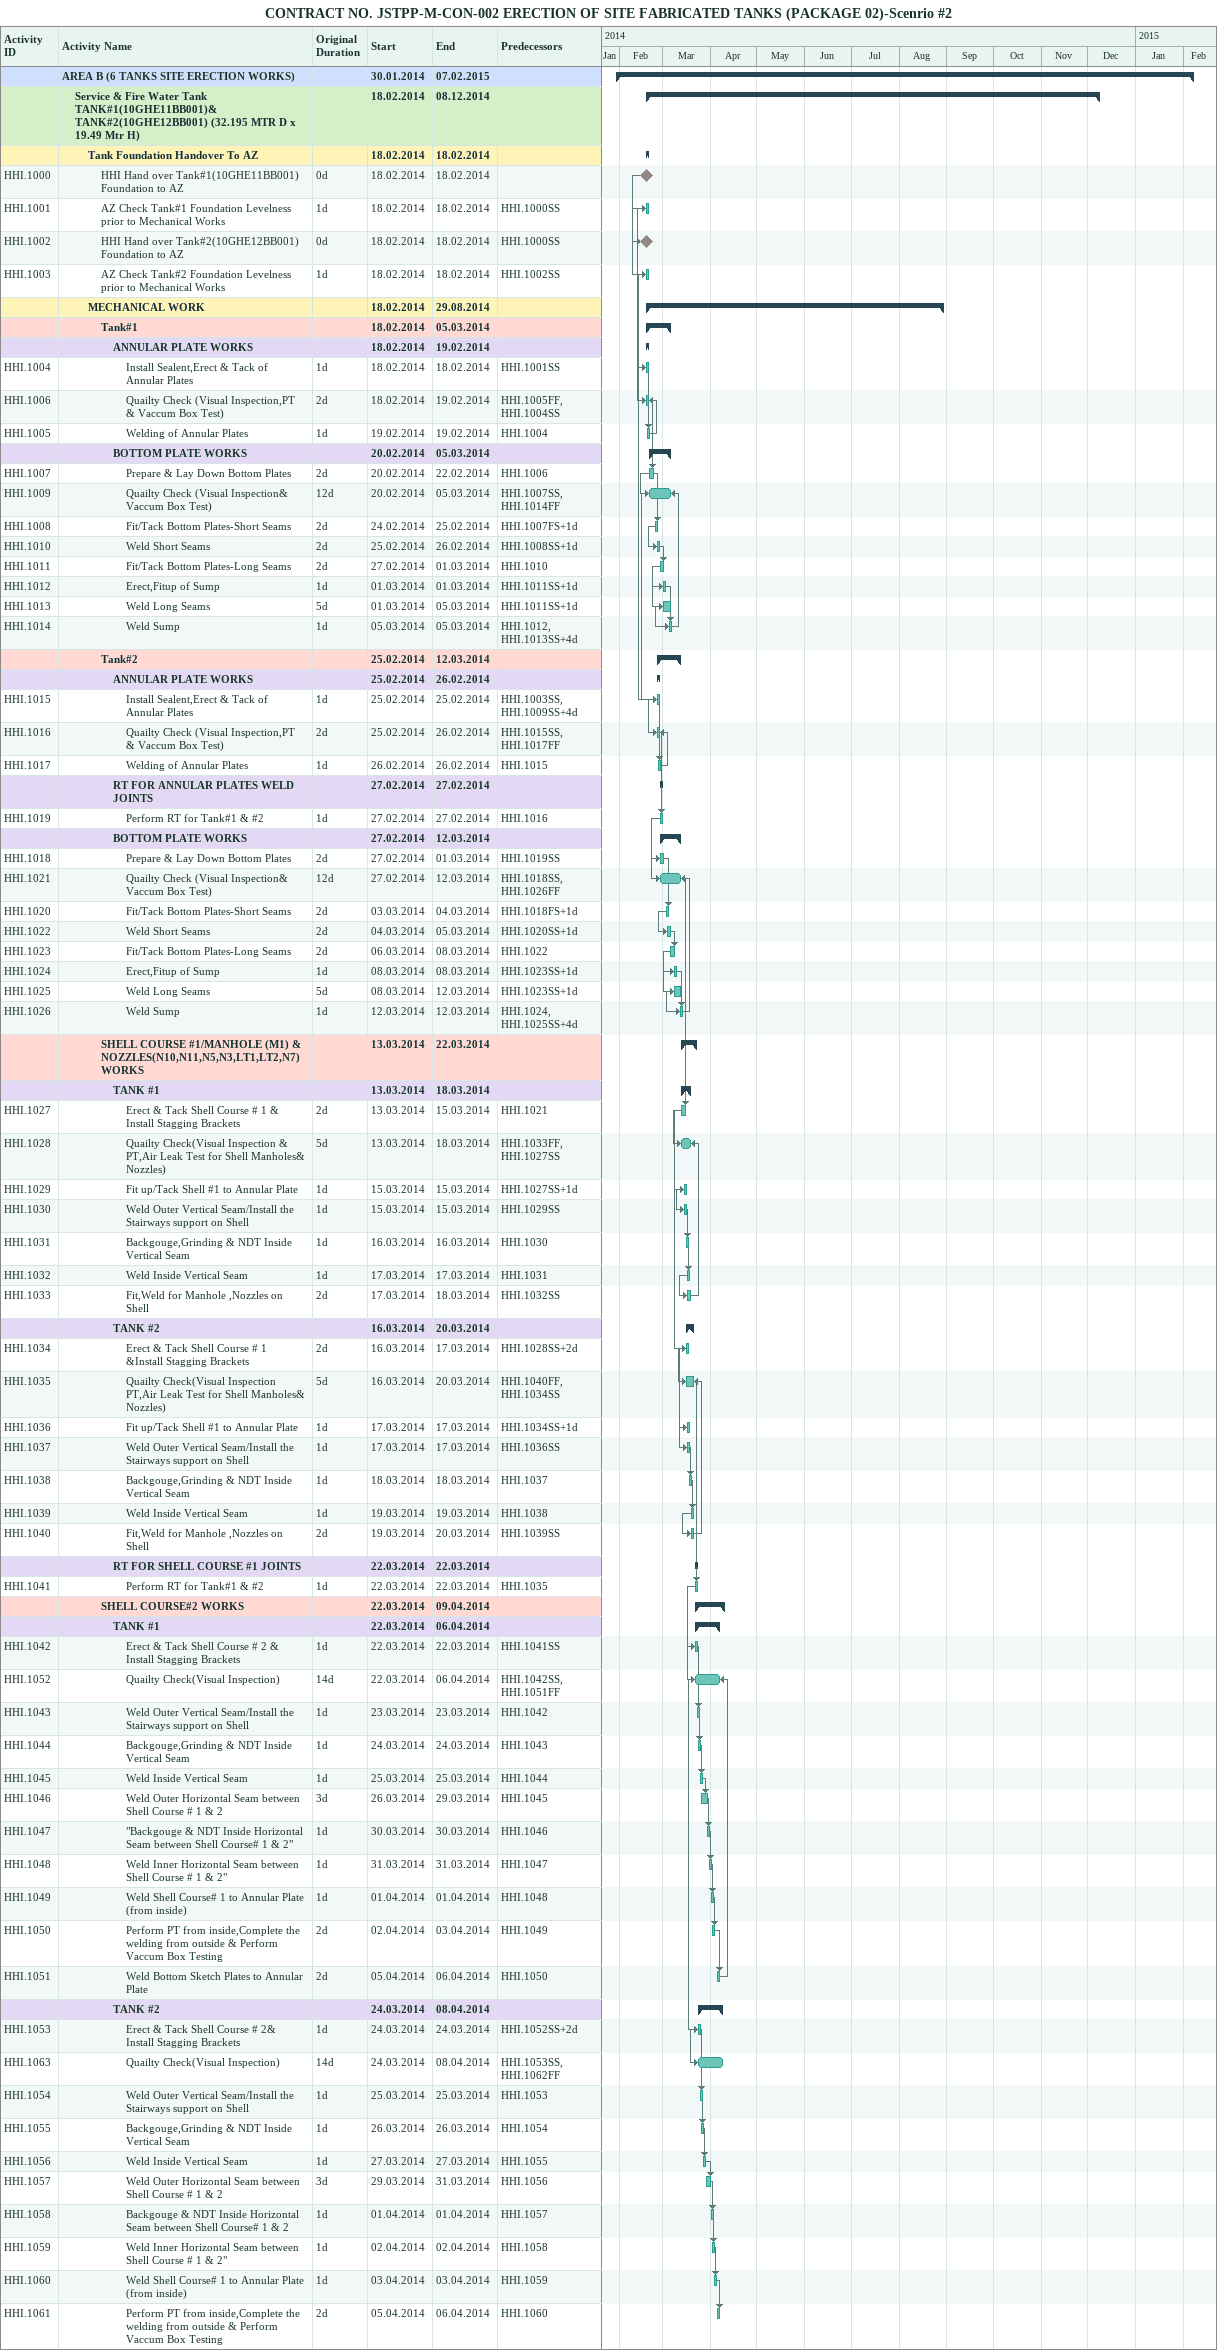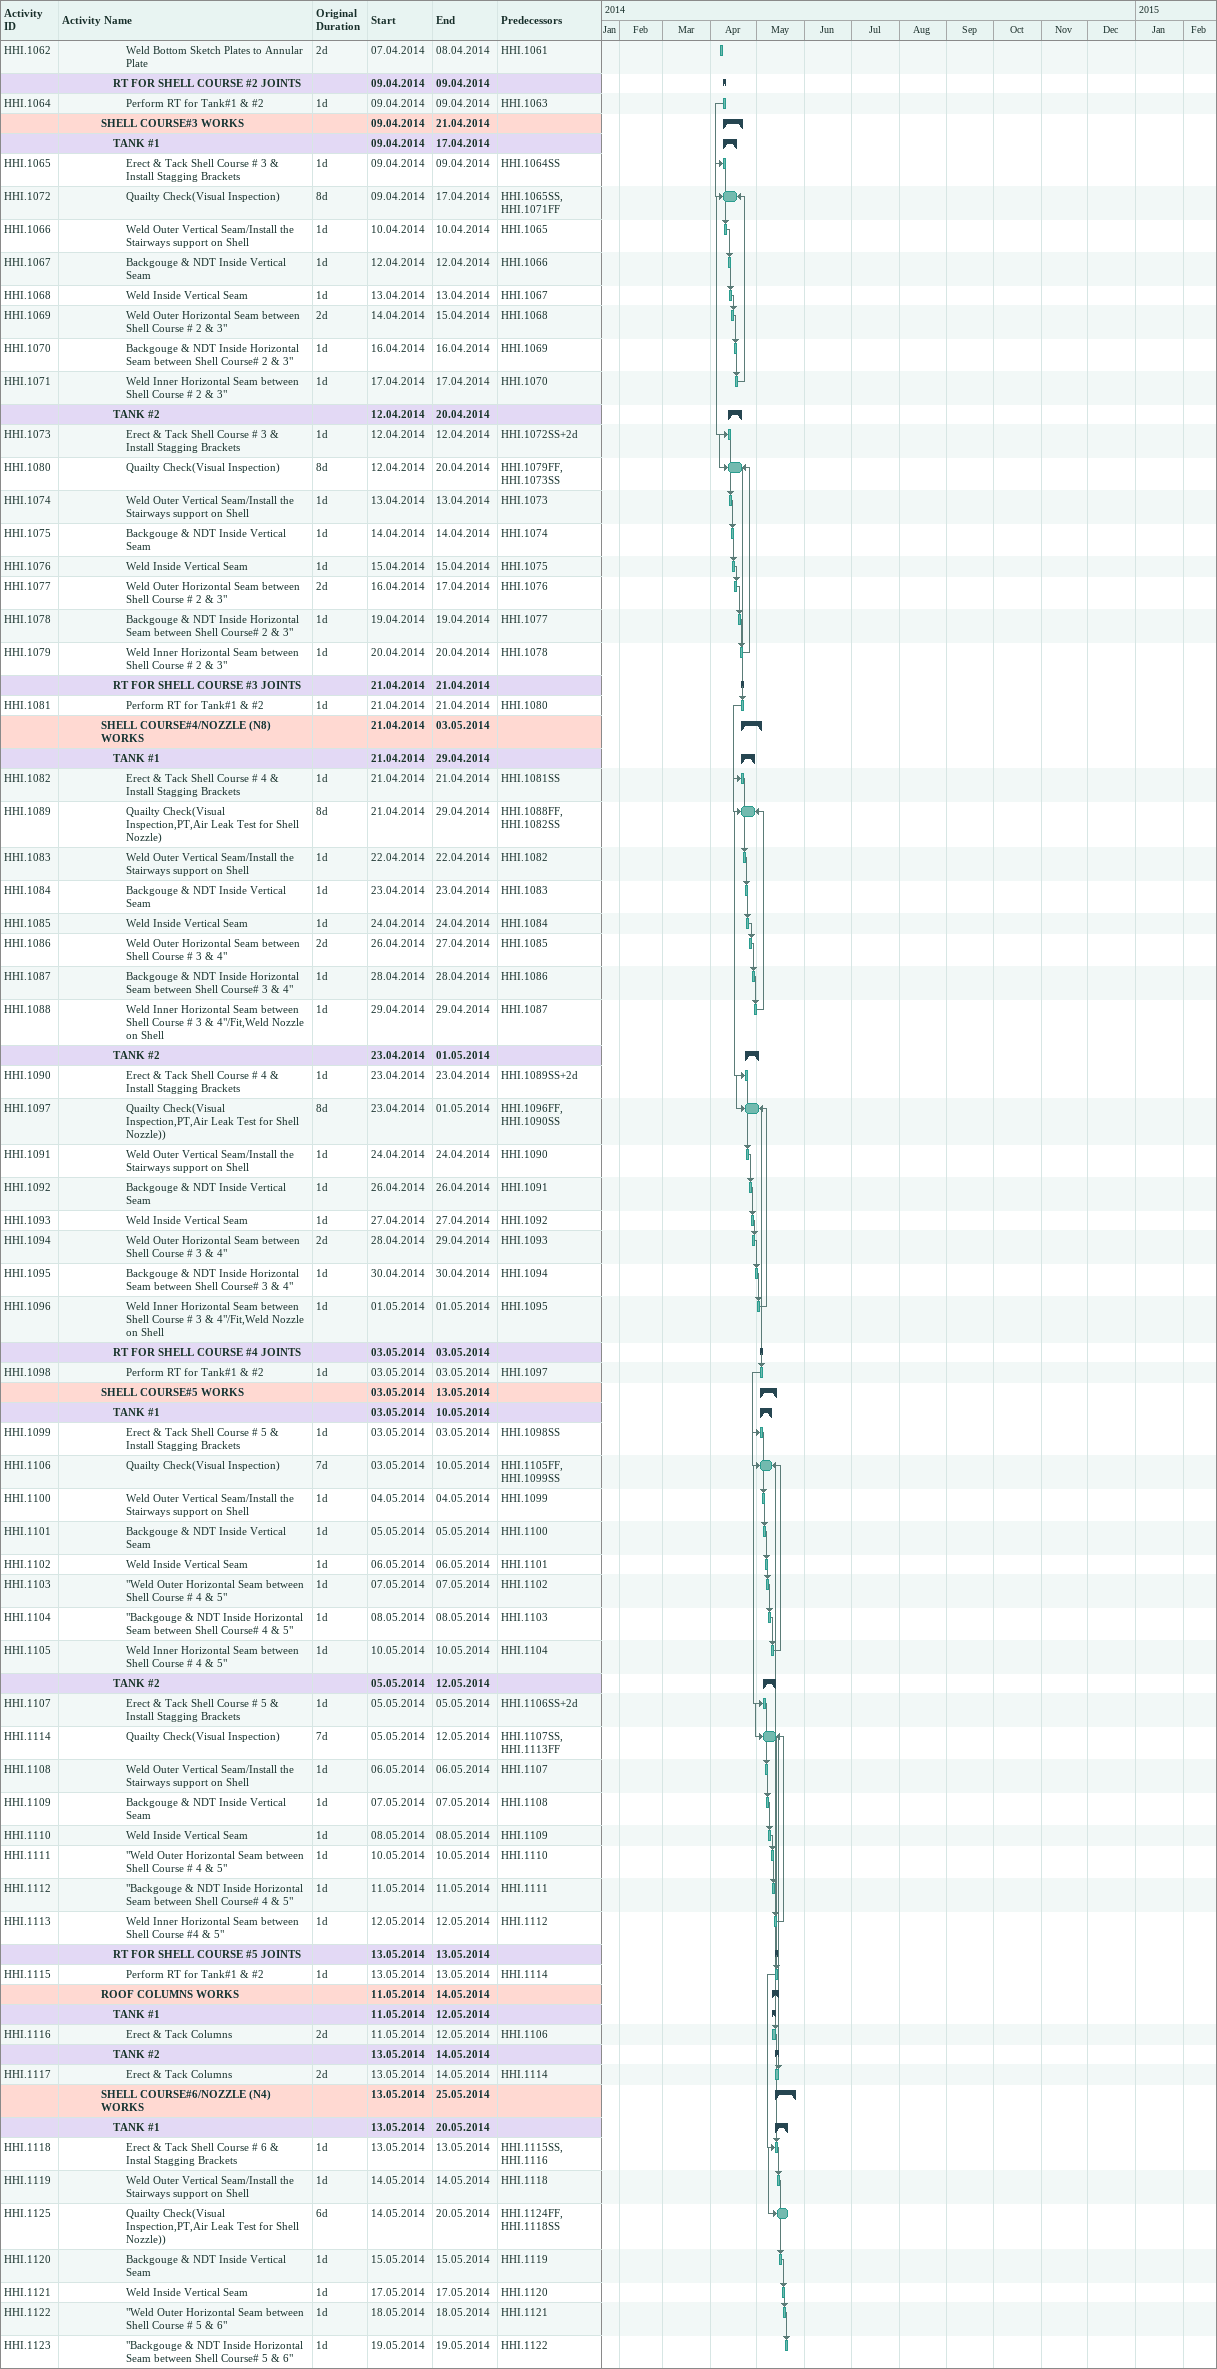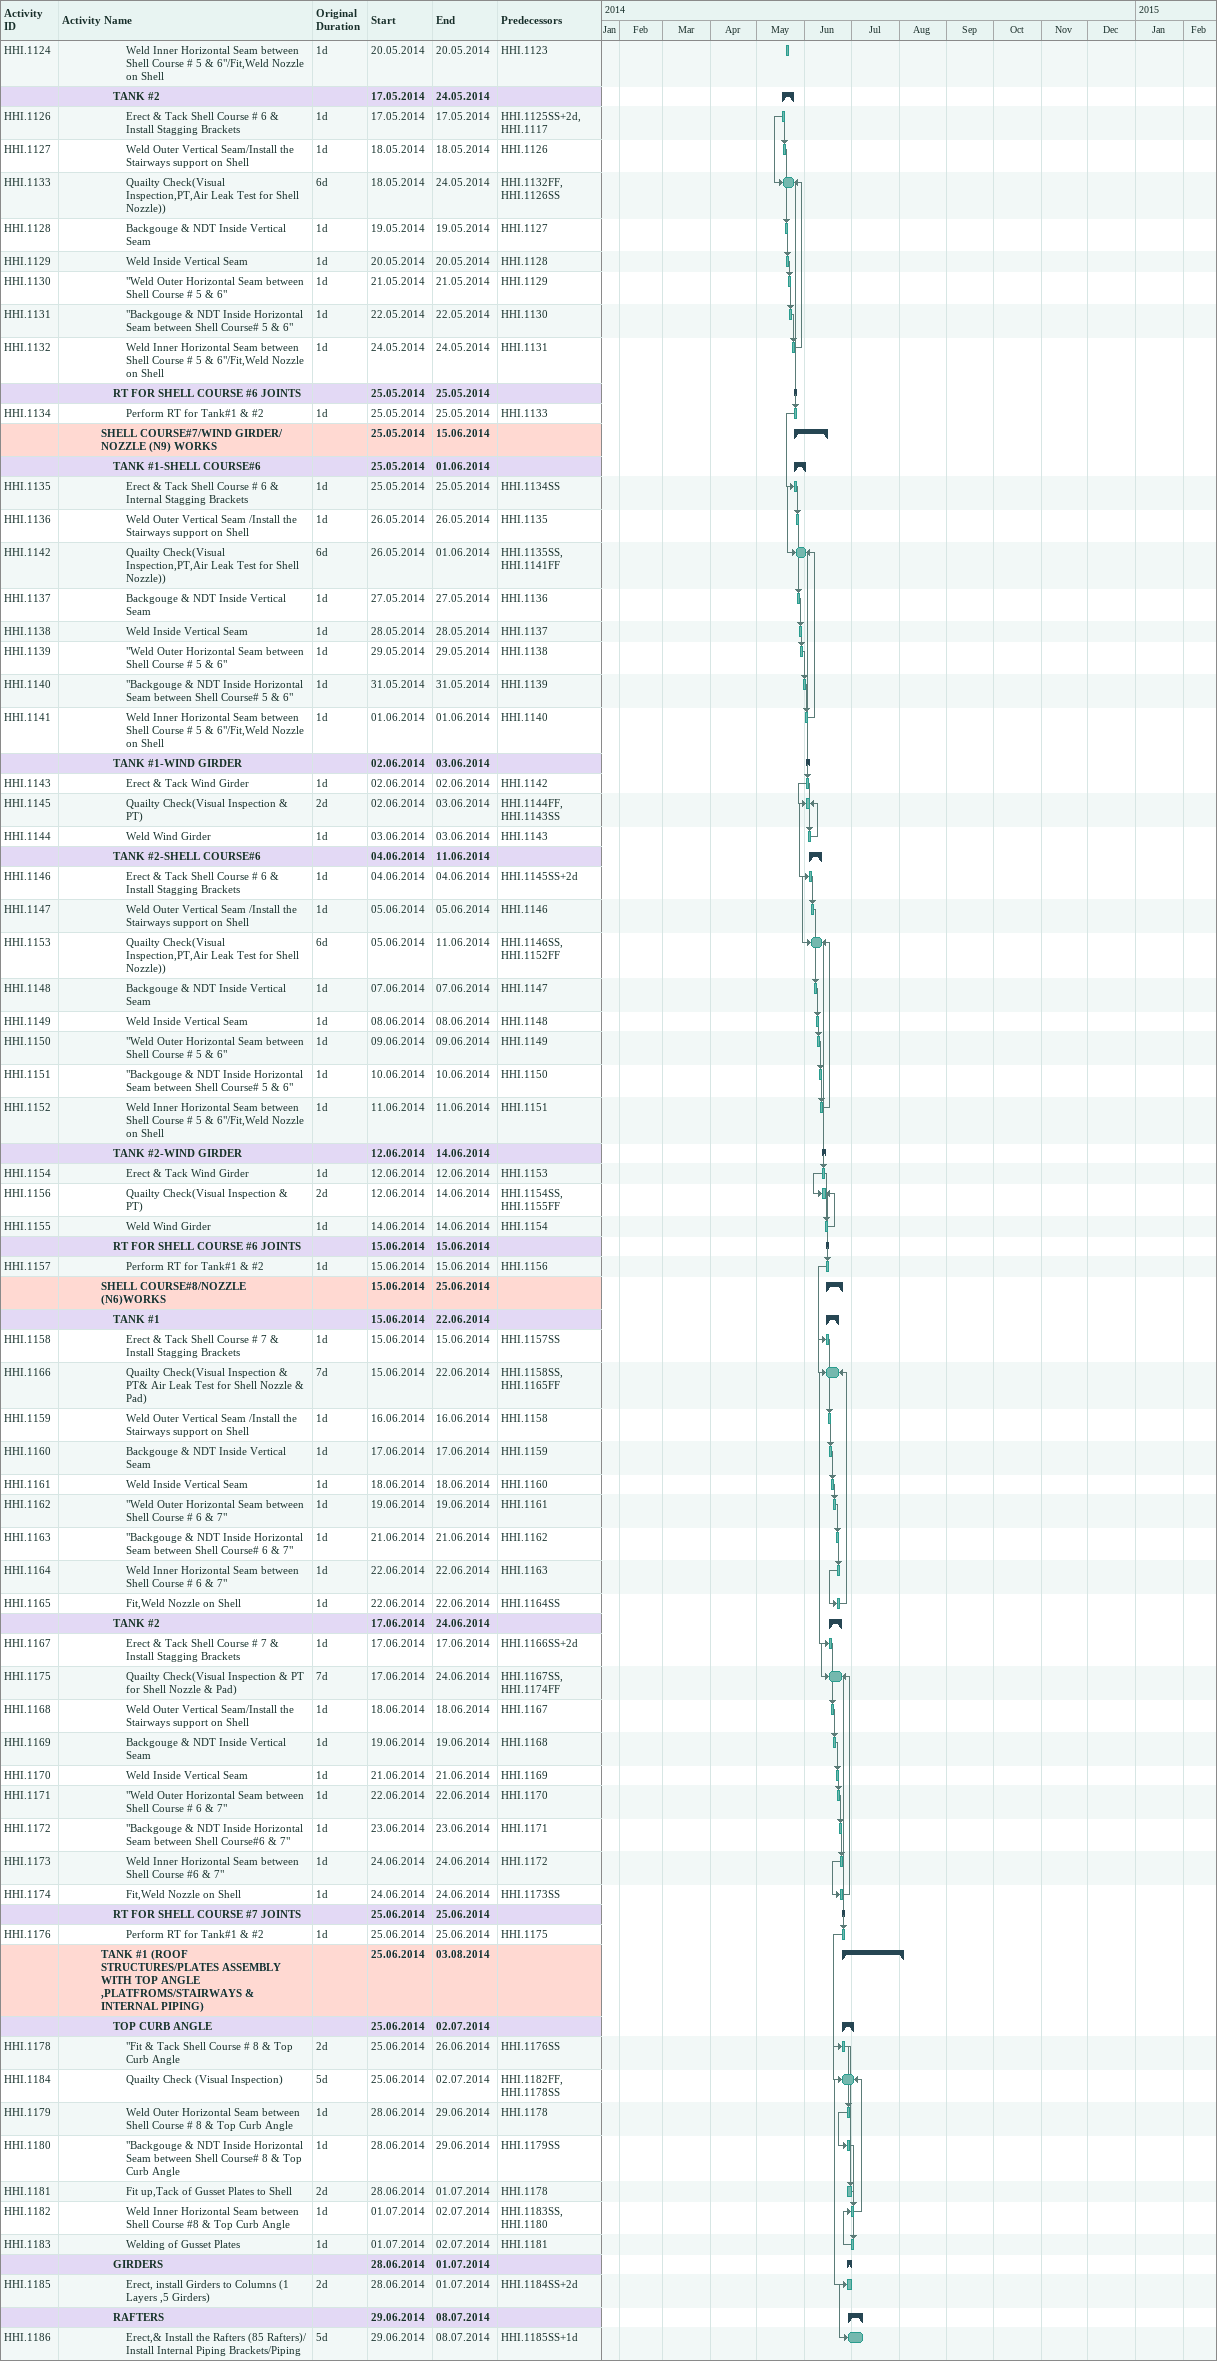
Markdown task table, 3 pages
CONTRACT NO. JSTPP-M-CON-002 ERECTION OF SITE FABRICATED TANKS (PACKAGE 02)-Scenrio #2

| ID | Level | Task | Original duration | Start | Finish | Predecessors |
|---|---|---|---|---|---|---|
|  | 1 | **AREA B (6 TANKS SITE ERECTION WORKS)** |  | 2014-01-30 | 2015-02-07 |  |
|  | 2 | **Service & Fire Water Tank TANK#1(10GHE11BB001)& TANK#2(10GHE12BB001) (32.195 MTR D x 19.49 Mtr H)** |  | 2014-02-18 | 2014-12-08 |  |
|  | 3 | **Tank Foundation Handover To AZ** |  | 2014-02-18 | 2014-02-18 |  |
| HHI.1000 | 4 | HHI Hand over Tank#1(10GHE11BB001) Foundation to AZ | 0d | 2014-02-18 | 2014-02-18 |  |
| HHI.1001 | 4 | AZ Check Tank#1 Foundation Levelness prior to Mechanical Works | 1d | 2014-02-18 | 2014-02-18 | HHI.1000SS |
| HHI.1002 | 4 | HHI Hand over Tank#2(10GHE12BB001) Foundation to AZ | 0d | 2014-02-18 | 2014-02-18 | HHI.1000SS |
| HHI.1003 | 4 | AZ Check Tank#2 Foundation Levelness prior to Mechanical Works | 1d | 2014-02-18 | 2014-02-18 | HHI.1002SS |
|  | 3 | **MECHANICAL WORK** |  | 2014-02-18 | 2014-08-29 |  |
|  | 4 | **Tank#1** |  | 2014-02-18 | 2014-03-05 |  |
|  | 5 | **ANNULAR PLATE WORKS** |  | 2014-02-18 | 2014-02-19 |  |
| HHI.1004 | 6 | Install Sealent,Erect & Tack of Annular Plates | 1d | 2014-02-18 | 2014-02-18 | HHI.1001SS |
| HHI.1006 | 6 | Quailty Check (Visual Inspection,PT & Vaccum Box Test) | 2d | 2014-02-18 | 2014-02-19 | HHI.1005FF, HHI.1004SS |
| HHI.1005 | 6 | Welding of Annular Plates | 1d | 2014-02-19 | 2014-02-19 | HHI.1004 |
|  | 5 | **BOTTOM PLATE WORKS** |  | 2014-02-20 | 2014-03-05 |  |
| HHI.1007 | 6 | Prepare & Lay Down Bottom Plates | 2d | 2014-02-20 | 2014-02-22 | HHI.1006 |
| HHI.1009 | 6 | Quailty Check (Visual Inspection& Vaccum Box Test) | 12d | 2014-02-20 | 2014-03-05 | HHI.1007SS, HHI.1014FF |
| HHI.1008 | 6 | Fit/Tack Bottom Plates-Short Seams | 2d | 2014-02-24 | 2014-02-25 | HHI.1007FS+1d |
| HHI.1010 | 6 | Weld Short Seams | 2d | 2014-02-25 | 2014-02-26 | HHI.1008SS+1d |
| HHI.1011 | 6 | Fit/Tack Bottom Plates-Long Seams | 2d | 2014-02-27 | 2014-03-01 | HHI.1010 |
| HHI.1012 | 6 | Erect,Fitup of Sump | 1d | 2014-03-01 | 2014-03-01 | HHI.1011SS+1d |
| HHI.1013 | 6 | Weld Long Seams | 5d | 2014-03-01 | 2014-03-05 | HHI.1011SS+1d |
| HHI.1014 | 6 | Weld Sump | 1d | 2014-03-05 | 2014-03-05 | HHI.1012, HHI.1013SS+4d |
|  | 4 | **Tank#2** |  | 2014-02-25 | 2014-03-12 |  |
|  | 5 | **ANNULAR PLATE WORKS** |  | 2014-02-25 | 2014-02-26 |  |
| HHI.1015 | 6 | Install Sealent,Erect & Tack of Annular Plates | 1d | 2014-02-25 | 2014-02-25 | HHI.1003SS, HHI.1009SS+4d |
| HHI.1016 | 6 | Quailty Check (Visual Inspection,PT & Vaccum Box Test) | 2d | 2014-02-25 | 2014-02-26 | HHI.1015SS, HHI.1017FF |
| HHI.1017 | 6 | Welding of Annular Plates | 1d | 2014-02-26 | 2014-02-26 | HHI.1015 |
|  | 5 | **RT FOR ANNULAR PLATES WELD JOINTS** |  | 2014-02-27 | 2014-02-27 |  |
| HHI.1019 | 6 | Perform RT for Tank#1 & #2 | 1d | 2014-02-27 | 2014-02-27 | HHI.1016 |
|  | 5 | **BOTTOM PLATE WORKS** |  | 2014-02-27 | 2014-03-12 |  |
| HHI.1018 | 6 | Prepare & Lay Down Bottom Plates | 2d | 2014-02-27 | 2014-03-01 | HHI.1019SS |
| HHI.1021 | 6 | Quailty Check (Visual Inspection& Vaccum Box Test) | 12d | 2014-02-27 | 2014-03-12 | HHI.1018SS, HHI.1026FF |
| HHI.1020 | 6 | Fit/Tack Bottom Plates-Short Seams | 2d | 2014-03-03 | 2014-03-04 | HHI.1018FS+1d |
| HHI.1022 | 6 | Weld Short Seams | 2d | 2014-03-04 | 2014-03-05 | HHI.1020SS+1d |
| HHI.1023 | 6 | Fit/Tack Bottom Plates-Long Seams | 2d | 2014-03-06 | 2014-03-08 | HHI.1022 |
| HHI.1024 | 6 | Erect,Fitup of Sump | 1d | 2014-03-08 | 2014-03-08 | HHI.1023SS+1d |
| HHI.1025 | 6 | Weld Long Seams | 5d | 2014-03-08 | 2014-03-12 | HHI.1023SS+1d |
| HHI.1026 | 6 | Weld Sump | 1d | 2014-03-12 | 2014-03-12 | HHI.1024, HHI.1025SS+4d |
|  | 4 | **SHELL COURSE #1/MANHOLE (M1) & NOZZLES(N10,N11,N5,N3,LT1,LT2,N7) WORKS** |  | 2014-03-13 | 2014-03-22 |  |
|  | 5 | **TANK #1** |  | 2014-03-13 | 2014-03-18 |  |
| HHI.1027 | 6 | Erect & Tack Shell Course # 1 & Install Stagging Brackets | 2d | 2014-03-13 | 2014-03-15 | HHI.1021 |
| HHI.1028 | 6 | Quailty Check(Visual Inspection & PT,Air Leak Test for Shell Manholes& Nozzles) | 5d | 2014-03-13 | 2014-03-18 | HHI.1033FF, HHI.1027SS |
| HHI.1029 | 6 | Fit up/Tack Shell #1 to Annular Plate | 1d | 2014-03-15 | 2014-03-15 | HHI.1027SS+1d |
| HHI.1030 | 6 | Weld Outer Vertical Seam/Install the Stairways support on Shell | 1d | 2014-03-15 | 2014-03-15 | HHI.1029SS |
| HHI.1031 | 6 | Backgouge,Grinding & NDT Inside Vertical Seam | 1d | 2014-03-16 | 2014-03-16 | HHI.1030 |
| HHI.1032 | 6 | Weld Inside Vertical Seam | 1d | 2014-03-17 | 2014-03-17 | HHI.1031 |
| HHI.1033 | 6 | Fit,Weld for Manhole ,Nozzles on Shell | 2d | 2014-03-17 | 2014-03-18 | HHI.1032SS |
|  | 5 | **TANK #2** |  | 2014-03-16 | 2014-03-20 |  |
| HHI.1034 | 6 | Erect & Tack Shell Course # 1 &Install Stagging Brackets | 2d | 2014-03-16 | 2014-03-17 | HHI.1028SS+2d |
| HHI.1035 | 6 | Quailty Check(Visual Inspection PT,Air Leak Test for Shell Manholes& Nozzles) | 5d | 2014-03-16 | 2014-03-20 | HHI.1040FF, HHI.1034SS |
| HHI.1036 | 6 | Fit up/Tack Shell #1 to Annular Plate | 1d | 2014-03-17 | 2014-03-17 | HHI.1034SS+1d |
| HHI.1037 | 6 | Weld Outer Vertical Seam/Install the Stairways support on Shell | 1d | 2014-03-17 | 2014-03-17 | HHI.1036SS |
| HHI.1038 | 6 | Backgouge,Grinding & NDT Inside Vertical Seam | 1d | 2014-03-18 | 2014-03-18 | HHI.1037 |
| HHI.1039 | 6 | Weld Inside Vertical Seam | 1d | 2014-03-19 | 2014-03-19 | HHI.1038 |
| HHI.1040 | 6 | Fit,Weld for Manhole ,Nozzles on Shell | 2d | 2014-03-19 | 2014-03-20 | HHI.1039SS |
|  | 5 | **RT FOR SHELL COURSE #1 JOINTS** |  | 2014-03-22 | 2014-03-22 |  |
| HHI.1041 | 6 | Perform RT for Tank#1 & #2 | 1d | 2014-03-22 | 2014-03-22 | HHI.1035 |
|  | 4 | **SHELL COURSE#2 WORKS** |  | 2014-03-22 | 2014-04-09 |  |
|  | 5 | **TANK #1** |  | 2014-03-22 | 2014-04-06 |  |
| HHI.1042 | 6 | Erect & Tack Shell Course # 2 & Install Stagging Brackets | 1d | 2014-03-22 | 2014-03-22 | HHI.1041SS |
| HHI.1052 | 6 | Quailty Check(Visual Inspection) | 14d | 2014-03-22 | 2014-04-06 | HHI.1042SS, HHI.1051FF |
| HHI.1043 | 6 | Weld Outer Vertical Seam/Install the Stairways support on Shell | 1d | 2014-03-23 | 2014-03-23 | HHI.1042 |
| HHI.1044 | 6 | Backgouge,Grinding & NDT Inside Vertical Seam | 1d | 2014-03-24 | 2014-03-24 | HHI.1043 |
| HHI.1045 | 6 | Weld Inside Vertical Seam | 1d | 2014-03-25 | 2014-03-25 | HHI.1044 |
| HHI.1046 | 6 | Weld Outer Horizontal Seam between Shell Course # 1 & 2 | 3d | 2014-03-26 | 2014-03-29 | HHI.1045 |
| HHI.1047 | 6 | "Backgouge & NDT Inside Horizontal Seam between Shell Course# 1 & 2" | 1d | 2014-03-30 | 2014-03-30 | HHI.1046 |
| HHI.1048 | 6 | Weld Inner Horizontal Seam between Shell Course # 1 & 2" | 1d | 2014-03-31 | 2014-03-31 | HHI.1047 |
| HHI.1049 | 6 | Weld Shell Course# 1 to Annular Plate (from inside) | 1d | 2014-04-01 | 2014-04-01 | HHI.1048 |
| HHI.1050 | 6 | Perform PT from inside,Complete the welding from outside & Perform Vaccum Box Testing | 2d | 2014-04-02 | 2014-04-03 | HHI.1049 |
| HHI.1051 | 6 | Weld Bottom Sketch Plates to Annular Plate | 2d | 2014-04-05 | 2014-04-06 | HHI.1050 |
|  | 5 | **TANK #2** |  | 2014-03-24 | 2014-04-08 |  |
| HHI.1053 | 6 | Erect & Tack Shell Course # 2& Install Stagging Brackets | 1d | 2014-03-24 | 2014-03-24 | HHI.1052SS+2d |
| HHI.1063 | 6 | Quailty Check(Visual Inspection) | 14d | 2014-03-24 | 2014-04-08 | HHI.1053SS, HHI.1062FF |
| HHI.1054 | 6 | Weld Outer Vertical Seam/Install the Stairways support on Shell | 1d | 2014-03-25 | 2014-03-25 | HHI.1053 |
| HHI.1055 | 6 | Backgouge,Grinding & NDT Inside Vertical Seam | 1d | 2014-03-26 | 2014-03-26 | HHI.1054 |
| HHI.1056 | 6 | Weld Inside Vertical Seam | 1d | 2014-03-27 | 2014-03-27 | HHI.1055 |
| HHI.1057 | 6 | Weld Outer Horizontal Seam between Shell Course # 1 & 2 | 3d | 2014-03-29 | 2014-03-31 | HHI.1056 |
| HHI.1058 | 6 | Backgouge & NDT Inside Horizontal Seam between Shell Course# 1 & 2 | 1d | 2014-04-01 | 2014-04-01 | HHI.1057 |
| HHI.1059 | 6 | Weld Inner Horizontal Seam between Shell Course # 1 & 2" | 1d | 2014-04-02 | 2014-04-02 | HHI.1058 |
| HHI.1060 | 6 | Weld Shell Course# 1 to Annular Plate (from inside) | 1d | 2014-04-03 | 2014-04-03 | HHI.1059 |
| HHI.1061 | 6 | Perform PT from inside,Complete the welding from outside & Perform Vaccum Box Testing | 2d | 2014-04-05 | 2014-04-06 | HHI.1060 |
| HHI.1062 | 6 | Weld Bottom Sketch Plates to Annular Plate | 2d | 2014-04-07 | 2014-04-08 | HHI.1061 |
|  | 5 | **RT FOR SHELL COURSE #2 JOINTS** |  | 2014-04-09 | 2014-04-09 |  |
| HHI.1064 | 6 | Perform RT for Tank#1 & #2 | 1d | 2014-04-09 | 2014-04-09 | HHI.1063 |
|  | 4 | **SHELL COURSE#3 WORKS** |  | 2014-04-09 | 2014-04-21 |  |
|  | 5 | **TANK #1** |  | 2014-04-09 | 2014-04-17 |  |
| HHI.1065 | 6 | Erect & Tack Shell Course # 3 & Install Stagging Brackets | 1d | 2014-04-09 | 2014-04-09 | HHI.1064SS |
| HHI.1072 | 6 | Quailty Check(Visual Inspection) | 8d | 2014-04-09 | 2014-04-17 | HHI.1065SS, HHI.1071FF |
| HHI.1066 | 6 | Weld Outer Vertical Seam/Install the Stairways support on Shell | 1d | 2014-04-10 | 2014-04-10 | HHI.1065 |
| HHI.1067 | 6 | Backgouge & NDT Inside Vertical Seam | 1d | 2014-04-12 | 2014-04-12 | HHI.1066 |
| HHI.1068 | 6 | Weld Inside Vertical Seam | 1d | 2014-04-13 | 2014-04-13 | HHI.1067 |
| HHI.1069 | 6 | Weld Outer Horizontal Seam between Shell Course # 2 & 3" | 2d | 2014-04-14 | 2014-04-15 | HHI.1068 |
| HHI.1070 | 6 | Backgouge & NDT Inside Horizontal Seam between Shell Course# 2 & 3" | 1d | 2014-04-16 | 2014-04-16 | HHI.1069 |
| HHI.1071 | 6 | Weld Inner Horizontal Seam between Shell Course # 2 & 3" | 1d | 2014-04-17 | 2014-04-17 | HHI.1070 |
|  | 5 | **TANK #2** |  | 2014-04-12 | 2014-04-20 |  |
| HHI.1073 | 6 | Erect & Tack Shell Course # 3 & Install Stagging Brackets | 1d | 2014-04-12 | 2014-04-12 | HHI.1072SS+2d |
| HHI.1080 | 6 | Quailty Check(Visual Inspection) | 8d | 2014-04-12 | 2014-04-20 | HHI.1079FF, HHI.1073SS |
| HHI.1074 | 6 | Weld Outer Vertical Seam/Install the Stairways support on Shell | 1d | 2014-04-13 | 2014-04-13 | HHI.1073 |
| HHI.1075 | 6 | Backgouge & NDT Inside Vertical Seam | 1d | 2014-04-14 | 2014-04-14 | HHI.1074 |
| HHI.1076 | 6 | Weld Inside Vertical Seam | 1d | 2014-04-15 | 2014-04-15 | HHI.1075 |
| HHI.1077 | 6 | Weld Outer Horizontal Seam between Shell Course # 2 & 3" | 2d | 2014-04-16 | 2014-04-17 | HHI.1076 |
| HHI.1078 | 6 | Backgouge & NDT Inside Horizontal Seam between Shell Course# 2 & 3" | 1d | 2014-04-19 | 2014-04-19 | HHI.1077 |
| HHI.1079 | 6 | Weld Inner Horizontal Seam between Shell Course # 2 & 3" | 1d | 2014-04-20 | 2014-04-20 | HHI.1078 |
|  | 5 | **RT FOR SHELL COURSE #3 JOINTS** |  | 2014-04-21 | 2014-04-21 |  |
| HHI.1081 | 6 | Perform RT for Tank#1 & #2 | 1d | 2014-04-21 | 2014-04-21 | HHI.1080 |
|  | 4 | **SHELL COURSE#4/NOZZLE (N8) WORKS** |  | 2014-04-21 | 2014-05-03 |  |
|  | 5 | **TANK #1** |  | 2014-04-21 | 2014-04-29 |  |
| HHI.1082 | 6 | Erect & Tack Shell Course # 4 & Install Stagging Brackets | 1d | 2014-04-21 | 2014-04-21 | HHI.1081SS |
| HHI.1089 | 6 | Quailty Check(Visual Inspection,PT,Air Leak Test for Shell Nozzle) | 8d | 2014-04-21 | 2014-04-29 | HHI.1088FF, HHI.1082SS |
| HHI.1083 | 6 | Weld Outer Vertical Seam/Install the Stairways support on Shell | 1d | 2014-04-22 | 2014-04-22 | HHI.1082 |
| HHI.1084 | 6 | Backgouge & NDT Inside Vertical Seam | 1d | 2014-04-23 | 2014-04-23 | HHI.1083 |
| HHI.1085 | 6 | Weld Inside Vertical Seam | 1d | 2014-04-24 | 2014-04-24 | HHI.1084 |
| HHI.1086 | 6 | Weld Outer Horizontal Seam between Shell Course # 3 & 4" | 2d | 2014-04-26 | 2014-04-27 | HHI.1085 |
| HHI.1087 | 6 | Backgouge & NDT Inside Horizontal Seam between Shell Course# 3 & 4" | 1d | 2014-04-28 | 2014-04-28 | HHI.1086 |
| HHI.1088 | 6 | Weld Inner Horizontal Seam between Shell Course # 3 & 4"/Fit,Weld Nozzle on Shell | 1d | 2014-04-29 | 2014-04-29 | HHI.1087 |
|  | 5 | **TANK #2** |  | 2014-04-23 | 2014-05-01 |  |
| HHI.1090 | 6 | Erect & Tack Shell Course # 4 & Install Stagging Brackets | 1d | 2014-04-23 | 2014-04-23 | HHI.1089SS+2d |
| HHI.1097 | 6 | Quailty Check(Visual Inspection,PT,Air Leak Test for Shell Nozzle)) | 8d | 2014-04-23 | 2014-05-01 | HHI.1096FF, HHI.1090SS |
| HHI.1091 | 6 | Weld Outer Vertical Seam/Install the Stairways support on Shell | 1d | 2014-04-24 | 2014-04-24 | HHI.1090 |
| HHI.1092 | 6 | Backgouge & NDT Inside Vertical Seam | 1d | 2014-04-26 | 2014-04-26 | HHI.1091 |
| HHI.1093 | 6 | Weld Inside Vertical Seam | 1d | 2014-04-27 | 2014-04-27 | HHI.1092 |
| HHI.1094 | 6 | Weld Outer Horizontal Seam between Shell Course # 3 & 4" | 2d | 2014-04-28 | 2014-04-29 | HHI.1093 |
| HHI.1095 | 6 | Backgouge & NDT Inside Horizontal Seam between Shell Course# 3 & 4" | 1d | 2014-04-30 | 2014-04-30 | HHI.1094 |
| HHI.1096 | 6 | Weld Inner Horizontal Seam between Shell Course # 3 & 4"/Fit,Weld Nozzle on Shell | 1d | 2014-05-01 | 2014-05-01 | HHI.1095 |
|  | 5 | **RT FOR SHELL COURSE #4 JOINTS** |  | 2014-05-03 | 2014-05-03 |  |
| HHI.1098 | 6 | Perform RT for Tank#1 & #2 | 1d | 2014-05-03 | 2014-05-03 | HHI.1097 |
|  | 4 | **SHELL COURSE#5 WORKS** |  | 2014-05-03 | 2014-05-13 |  |
|  | 5 | **TANK #1** |  | 2014-05-03 | 2014-05-10 |  |
| HHI.1099 | 6 | Erect & Tack Shell Course # 5 & Install Stagging Brackets | 1d | 2014-05-03 | 2014-05-03 | HHI.1098SS |
| HHI.1106 | 6 | Quailty Check(Visual Inspection) | 7d | 2014-05-03 | 2014-05-10 | HHI.1105FF, HHI.1099SS |
| HHI.1100 | 6 | Weld Outer Vertical Seam/Install the Stairways support on Shell | 1d | 2014-05-04 | 2014-05-04 | HHI.1099 |
| HHI.1101 | 6 | Backgouge & NDT Inside Vertical Seam | 1d | 2014-05-05 | 2014-05-05 | HHI.1100 |
| HHI.1102 | 6 | Weld Inside Vertical Seam | 1d | 2014-05-06 | 2014-05-06 | HHI.1101 |
| HHI.1103 | 6 | "Weld Outer Horizontal Seam between Shell Course # 4 & 5" | 1d | 2014-05-07 | 2014-05-07 | HHI.1102 |
| HHI.1104 | 6 | "Backgouge & NDT Inside Horizontal Seam between Shell Course# 4 & 5" | 1d | 2014-05-08 | 2014-05-08 | HHI.1103 |
| HHI.1105 | 6 | Weld Inner Horizontal Seam between Shell Course # 4 & 5" | 1d | 2014-05-10 | 2014-05-10 | HHI.1104 |
|  | 5 | **TANK #2** |  | 2014-05-05 | 2014-05-12 |  |
| HHI.1107 | 6 | Erect & Tack Shell Course # 5 & Install Stagging Brackets | 1d | 2014-05-05 | 2014-05-05 | HHI.1106SS+2d |
| HHI.1114 | 6 | Quailty Check(Visual Inspection) | 7d | 2014-05-05 | 2014-05-12 | HHI.1107SS, HHI.1113FF |
| HHI.1108 | 6 | Weld Outer Vertical Seam/Install the Stairways support on Shell | 1d | 2014-05-06 | 2014-05-06 | HHI.1107 |
| HHI.1109 | 6 | Backgouge & NDT Inside Vertical Seam | 1d | 2014-05-07 | 2014-05-07 | HHI.1108 |
| HHI.1110 | 6 | Weld Inside Vertical Seam | 1d | 2014-05-08 | 2014-05-08 | HHI.1109 |
| HHI.1111 | 6 | "Weld Outer Horizontal Seam between Shell Course # 4 & 5" | 1d | 2014-05-10 | 2014-05-10 | HHI.1110 |
| HHI.1112 | 6 | "Backgouge & NDT Inside Horizontal Seam between Shell Course# 4 & 5" | 1d | 2014-05-11 | 2014-05-11 | HHI.1111 |
| HHI.1113 | 6 | Weld Inner Horizontal Seam between Shell Course #4 & 5" | 1d | 2014-05-12 | 2014-05-12 | HHI.1112 |
|  | 5 | **RT FOR SHELL COURSE #5 JOINTS** |  | 2014-05-13 | 2014-05-13 |  |
| HHI.1115 | 6 | Perform RT for Tank#1 & #2 | 1d | 2014-05-13 | 2014-05-13 | HHI.1114 |
|  | 4 | **ROOF COLUMNS WORKS** |  | 2014-05-11 | 2014-05-14 |  |
|  | 5 | **TANK #1** |  | 2014-05-11 | 2014-05-12 |  |
| HHI.1116 | 6 | Erect & Tack Columns | 2d | 2014-05-11 | 2014-05-12 | HHI.1106 |
|  | 5 | **TANK #2** |  | 2014-05-13 | 2014-05-14 |  |
| HHI.1117 | 6 | Erect & Tack Columns | 2d | 2014-05-13 | 2014-05-14 | HHI.1114 |
|  | 4 | **SHELL COURSE#6/NOZZLE (N4) WORKS** |  | 2014-05-13 | 2014-05-25 |  |
|  | 5 | **TANK #1** |  | 2014-05-13 | 2014-05-20 |  |
| HHI.1118 | 6 | Erect & Tack Shell Course # 6 & Instal Stagging Brackets | 1d | 2014-05-13 | 2014-05-13 | HHI.1115SS, HHI.1116 |
| HHI.1119 | 6 | Weld Outer Vertical Seam/Install the Stairways support on Shell | 1d | 2014-05-14 | 2014-05-14 | HHI.1118 |
| HHI.1125 | 6 | Quailty Check(Visual Inspection,PT,Air Leak Test for Shell Nozzle)) | 6d | 2014-05-14 | 2014-05-20 | HHI.1124FF, HHI.1118SS |
| HHI.1120 | 6 | Backgouge & NDT Inside Vertical Seam | 1d | 2014-05-15 | 2014-05-15 | HHI.1119 |
| HHI.1121 | 6 | Weld Inside Vertical Seam | 1d | 2014-05-17 | 2014-05-17 | HHI.1120 |
| HHI.1122 | 6 | "Weld Outer Horizontal Seam between Shell Course # 5 & 6" | 1d | 2014-05-18 | 2014-05-18 | HHI.1121 |
| HHI.1123 | 6 | "Backgouge & NDT Inside Horizontal Seam between Shell Course# 5 & 6" | 1d | 2014-05-19 | 2014-05-19 | HHI.1122 |
| HHI.1124 | 6 | Weld Inner Horizontal Seam between Shell Course # 5 & 6"/Fit,Weld Nozzle on Shell | 1d | 2014-05-20 | 2014-05-20 | HHI.1123 |
|  | 5 | **TANK #2** |  | 2014-05-17 | 2014-05-24 |  |
| HHI.1126 | 6 | Erect & Tack Shell Course # 6 & Install Stagging Brackets | 1d | 2014-05-17 | 2014-05-17 | HHI.1125SS+2d, HHI.1117 |
| HHI.1127 | 6 | Weld Outer Vertical Seam/Install the Stairways support on Shell | 1d | 2014-05-18 | 2014-05-18 | HHI.1126 |
| HHI.1133 | 6 | Quailty Check(Visual Inspection,PT,Air Leak Test for Shell Nozzle)) | 6d | 2014-05-18 | 2014-05-24 | HHI.1132FF, HHI.1126SS |
| HHI.1128 | 6 | Backgouge & NDT Inside Vertical Seam | 1d | 2014-05-19 | 2014-05-19 | HHI.1127 |
| HHI.1129 | 6 | Weld Inside Vertical Seam | 1d | 2014-05-20 | 2014-05-20 | HHI.1128 |
| HHI.1130 | 6 | "Weld Outer Horizontal Seam between Shell Course # 5 & 6" | 1d | 2014-05-21 | 2014-05-21 | HHI.1129 |
| HHI.1131 | 6 | "Backgouge & NDT Inside Horizontal Seam between Shell Course# 5 & 6" | 1d | 2014-05-22 | 2014-05-22 | HHI.1130 |
| HHI.1132 | 6 | Weld Inner Horizontal Seam between Shell Course # 5 & 6"/Fit,Weld Nozzle on Shell | 1d | 2014-05-24 | 2014-05-24 | HHI.1131 |
|  | 5 | **RT FOR SHELL COURSE #6 JOINTS** |  | 2014-05-25 | 2014-05-25 |  |
| HHI.1134 | 6 | Perform RT for Tank#1 & #2 | 1d | 2014-05-25 | 2014-05-25 | HHI.1133 |
|  | 4 | **SHELL COURSE#7/WIND GIRDER/ NOZZLE (N9) WORKS** |  | 2014-05-25 | 2014-06-15 |  |
|  | 5 | **TANK #1-SHELL COURSE#6** |  | 2014-05-25 | 2014-06-01 |  |
| HHI.1135 | 6 | Erect & Tack Shell Course # 6 & Internal Stagging Brackets | 1d | 2014-05-25 | 2014-05-25 | HHI.1134SS |
| HHI.1136 | 6 | Weld Outer Vertical Seam /Install the Stairways support on Shell | 1d | 2014-05-26 | 2014-05-26 | HHI.1135 |
| HHI.1142 | 6 | Quailty Check(Visual Inspection,PT,Air Leak Test for Shell Nozzle)) | 6d | 2014-05-26 | 2014-06-01 | HHI.1135SS, HHI.1141FF |
| HHI.1137 | 6 | Backgouge & NDT Inside Vertical Seam | 1d | 2014-05-27 | 2014-05-27 | HHI.1136 |
| HHI.1138 | 6 | Weld Inside Vertical Seam | 1d | 2014-05-28 | 2014-05-28 | HHI.1137 |
| HHI.1139 | 6 | "Weld Outer Horizontal Seam between Shell Course # 5 & 6" | 1d | 2014-05-29 | 2014-05-29 | HHI.1138 |
| HHI.1140 | 6 | "Backgouge & NDT Inside Horizontal Seam between Shell Course# 5 & 6" | 1d | 2014-05-31 | 2014-05-31 | HHI.1139 |
| HHI.1141 | 6 | Weld Inner Horizontal Seam between Shell Course # 5 & 6"/Fit,Weld Nozzle on Shell | 1d | 2014-06-01 | 2014-06-01 | HHI.1140 |
|  | 5 | **TANK #1-WIND GIRDER** |  | 2014-06-02 | 2014-06-03 |  |
| HHI.1143 | 6 | Erect & Tack Wind Girder | 1d | 2014-06-02 | 2014-06-02 | HHI.1142 |
| HHI.1145 | 6 | Quailty Check(Visual Inspection & PT) | 2d | 2014-06-02 | 2014-06-03 | HHI.1144FF, HHI.1143SS |
| HHI.1144 | 6 | Weld Wind Girder | 1d | 2014-06-03 | 2014-06-03 | HHI.1143 |
|  | 5 | **TANK #2-SHELL COURSE#6** |  | 2014-06-04 | 2014-06-11 |  |
| HHI.1146 | 6 | Erect & Tack Shell Course # 6 & Install Stagging Brackets | 1d | 2014-06-04 | 2014-06-04 | HHI.1145SS+2d |
| HHI.1147 | 6 | Weld Outer Vertical Seam /Install the Stairways support on Shell | 1d | 2014-06-05 | 2014-06-05 | HHI.1146 |
| HHI.1153 | 6 | Quailty Check(Visual Inspection,PT,Air Leak Test for Shell Nozzle)) | 6d | 2014-06-05 | 2014-06-11 | HHI.1146SS, HHI.1152FF |
| HHI.1148 | 6 | Backgouge & NDT Inside Vertical Seam | 1d | 2014-06-07 | 2014-06-07 | HHI.1147 |
| HHI.1149 | 6 | Weld Inside Vertical Seam | 1d | 2014-06-08 | 2014-06-08 | HHI.1148 |
| HHI.1150 | 6 | "Weld Outer Horizontal Seam between Shell Course # 5 & 6" | 1d | 2014-06-09 | 2014-06-09 | HHI.1149 |
| HHI.1151 | 6 | "Backgouge & NDT Inside Horizontal Seam between Shell Course# 5 & 6" | 1d | 2014-06-10 | 2014-06-10 | HHI.1150 |
| HHI.1152 | 6 | Weld Inner Horizontal Seam between Shell Course # 5 & 6"/Fit,Weld Nozzle on Shell | 1d | 2014-06-11 | 2014-06-11 | HHI.1151 |
|  | 5 | **TANK #2-WIND GIRDER** |  | 2014-06-12 | 2014-06-14 |  |
| HHI.1154 | 6 | Erect & Tack Wind Girder | 1d | 2014-06-12 | 2014-06-12 | HHI.1153 |
| HHI.1156 | 6 | Quailty Check(Visual Inspection & PT) | 2d | 2014-06-12 | 2014-06-14 | HHI.1154SS, HHI.1155FF |
| HHI.1155 | 6 | Weld Wind Girder | 1d | 2014-06-14 | 2014-06-14 | HHI.1154 |
|  | 5 | **RT FOR SHELL COURSE #6 JOINTS** |  | 2014-06-15 | 2014-06-15 |  |
| HHI.1157 | 6 | Perform RT for Tank#1 & #2 | 1d | 2014-06-15 | 2014-06-15 | HHI.1156 |
|  | 4 | **SHELL COURSE#8/NOZZLE (N6)WORKS** |  | 2014-06-15 | 2014-06-25 |  |
|  | 5 | **TANK #1** |  | 2014-06-15 | 2014-06-22 |  |
| HHI.1158 | 6 | Erect & Tack Shell Course # 7 & Install Stagging Brackets | 1d | 2014-06-15 | 2014-06-15 | HHI.1157SS |
| HHI.1166 | 6 | Quailty Check(Visual Inspection & PT& Air Leak Test for Shell Nozzle & Pad) | 7d | 2014-06-15 | 2014-06-22 | HHI.1158SS, HHI.1165FF |
| HHI.1159 | 6 | Weld Outer Vertical Seam /Install the Stairways support on Shell | 1d | 2014-06-16 | 2014-06-16 | HHI.1158 |
| HHI.1160 | 6 | Backgouge & NDT Inside Vertical Seam | 1d | 2014-06-17 | 2014-06-17 | HHI.1159 |
| HHI.1161 | 6 | Weld Inside Vertical Seam | 1d | 2014-06-18 | 2014-06-18 | HHI.1160 |
| HHI.1162 | 6 | "Weld Outer Horizontal Seam between Shell Course # 6 & 7" | 1d | 2014-06-19 | 2014-06-19 | HHI.1161 |
| HHI.1163 | 6 | "Backgouge & NDT Inside Horizontal Seam between Shell Course# 6 & 7" | 1d | 2014-06-21 | 2014-06-21 | HHI.1162 |
| HHI.1164 | 6 | Weld Inner Horizontal Seam between Shell Course # 6 & 7" | 1d | 2014-06-22 | 2014-06-22 | HHI.1163 |
| HHI.1165 | 6 | Fit,Weld Nozzle on Shell | 1d | 2014-06-22 | 2014-06-22 | HHI.1164SS |
|  | 5 | **TANK #2** |  | 2014-06-17 | 2014-06-24 |  |
| HHI.1167 | 6 | Erect & Tack Shell Course # 7 & Install Stagging Brackets | 1d | 2014-06-17 | 2014-06-17 | HHI.1166SS+2d |
| HHI.1175 | 6 | Quailty Check(Visual Inspection & PT for Shell Nozzle & Pad) | 7d | 2014-06-17 | 2014-06-24 | HHI.1167SS, HHI.1174FF |
| HHI.1168 | 6 | Weld Outer Vertical Seam/Install the Stairways support on Shell | 1d | 2014-06-18 | 2014-06-18 | HHI.1167 |
| HHI.1169 | 6 | Backgouge & NDT Inside Vertical Seam | 1d | 2014-06-19 | 2014-06-19 | HHI.1168 |
| HHI.1170 | 6 | Weld Inside Vertical Seam | 1d | 2014-06-21 | 2014-06-21 | HHI.1169 |
| HHI.1171 | 6 | "Weld Outer Horizontal Seam between Shell Course # 6 & 7" | 1d | 2014-06-22 | 2014-06-22 | HHI.1170 |
| HHI.1172 | 6 | "Backgouge & NDT Inside Horizontal Seam between Shell Course#6 & 7" | 1d | 2014-06-23 | 2014-06-23 | HHI.1171 |
| HHI.1173 | 6 | Weld Inner Horizontal Seam between Shell Course #6 & 7" | 1d | 2014-06-24 | 2014-06-24 | HHI.1172 |
| HHI.1174 | 6 | Fit,Weld Nozzle on Shell | 1d | 2014-06-24 | 2014-06-24 | HHI.1173SS |
|  | 5 | **RT FOR SHELL COURSE #7 JOINTS** |  | 2014-06-25 | 2014-06-25 |  |
| HHI.1176 | 6 | Perform RT for Tank#1 & #2 | 1d | 2014-06-25 | 2014-06-25 | HHI.1175 |
|  | 4 | **TANK #1 (ROOF STRUCTURES/PLATES ASSEMBLY WITH TOP ANGLE ,PLATFROMS/STAIRWAYS & INTERNAL PIPING)** |  | 2014-06-25 | 2014-08-03 |  |
|  | 5 | **TOP CURB ANGLE** |  | 2014-06-25 | 2014-07-02 |  |
| HHI.1178 | 6 | "Fit & Tack Shell Course # 8 & Top Curb Angle | 2d | 2014-06-25 | 2014-06-26 | HHI.1176SS |
| HHI.1184 | 6 | Quailty Check (Visual Inspection) | 5d | 2014-06-25 | 2014-07-02 | HHI.1182FF, HHI.1178SS |
| HHI.1179 | 6 | Weld Outer Horizontal Seam between Shell Course # 8 & Top Curb Angle | 1d | 2014-06-28 | 2014-06-29 | HHI.1178 |
| HHI.1180 | 6 | "Backgouge & NDT Inside Horizontal Seam between Shell Course# 8 & Top Curb Angle | 1d | 2014-06-28 | 2014-06-29 | HHI.1179SS |
| HHI.1181 | 6 | Fit up,Tack of Gusset Plates to Shell | 2d | 2014-06-28 | 2014-07-01 | HHI.1178 |
| HHI.1182 | 6 | Weld Inner Horizontal Seam between Shell Course #8 & Top Curb Angle | 1d | 2014-07-01 | 2014-07-02 | HHI.1183SS, HHI.1180 |
| HHI.1183 | 6 | Welding of Gusset Plates | 1d | 2014-07-01 | 2014-07-02 | HHI.1181 |
|  | 5 | **GIRDERS** |  | 2014-06-28 | 2014-07-01 |  |
| HHI.1185 | 6 | Erect, install Girders to Columns (1 Layers ,5 Girders) | 2d | 2014-06-28 | 2014-07-01 | HHI.1184SS+2d |
|  | 5 | **RAFTERS** |  | 2014-06-29 | 2014-07-08 |  |
| HHI.1186 | 6 | Erect,& Install the Rafters (85 Rafters)/ Install Internal Piping Brackets/Piping | 5d | 2014-06-29 | 2014-07-08 | HHI.1185SS+1d |
